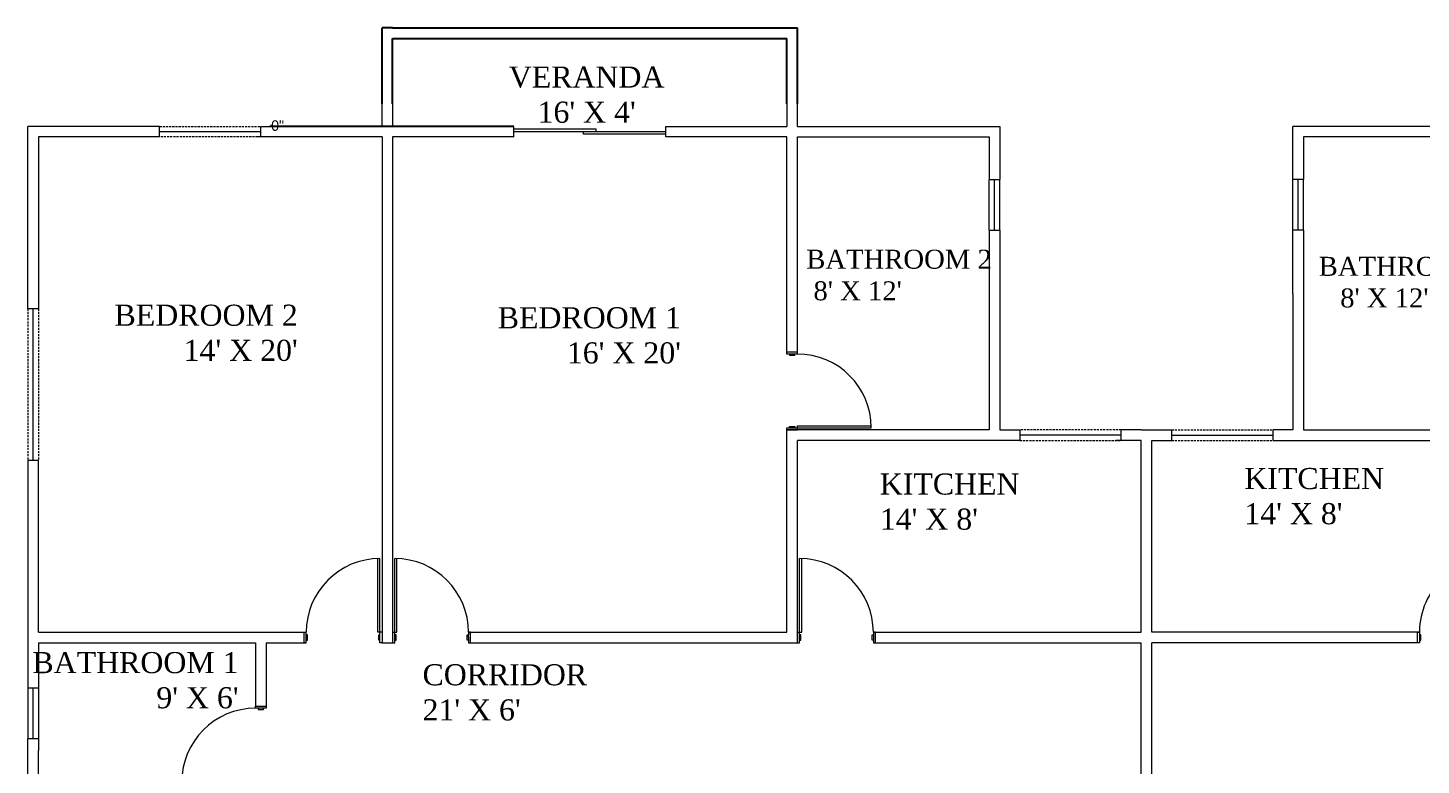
# Model space of a CAD drawing. Header units: inches. Extents: x 396 to 1457, y 125 to 901.
# Drawn here: x 396 to 1056, y 551 to 901 of the extents above; entities that cross this region are included whole.
import ezdxf

# ---------------------------------------------------------------- set-up
doc = ezdxf.new("R2010")
doc.units = ezdxf.units.IN
doc.header["$MEASUREMENT"] = 0
doc.linetypes.add('DASHED2', pattern=[0.375, 0.25, -0.125])
doc.linetypes.add('DASHEDX2', pattern=[1.5, 1, -0.5])
doc.dimstyles.new('dim4', dxfattribs={"dimtxt": 5, "dimasz": 0.18, "dimexe": 0.18, "dimexo": 0.0625, "dimgap": 0.09, "dimtad": 0, "dimtih": 1, "dimtoh": 1, "dimdec": 4, "dimzin": 0, "dimdsep": 46, "dimlunit": 4, "dimtxsty": 'Standard', "dimcen": 0.09, "dimadec": 0, "dimazin": 0, "dimtfac": 1, "dimtdec": 4, "dimtofl": 0, "dimtmove": 0, "dimatfit": 3, "dimfxl": 1, "dimtolj": 1, "dimtzin": 0, "dimarcsym": 0})

# ---------------------------------------------------------------- blocks, each defined once
blk = doc.blocks.new('*D5')
at = {"color": 0, "lineweight": -2}
for p, q in [((626.04, 853.76), (510.69, 853.76)), ((568.54, 853.76), (510.69, 853.76)), ((510.87, 853.94), (510.87, 854.12)), ((510.87, 854.12), (511.05, 854.12)), ((510.87, 853.58), (510.87, 853.4))]:
    blk.add_line(p, q, dxfattribs=at)
at = {"color": 0}
for points in [[(510.84, 853.94), (510.9, 853.94), (510.87, 853.76)], [(510.84, 853.58), (510.9, 853.58), (510.87, 853.76)]]:
    blk.add_solid(points, dxfattribs=at)
at = {"layer": 'Defpoints', "color": 0}
for p in [(510.87, 853.76), (568.6, 853.76), (626.1, 853.76)]:
    blk.add_point(p, dxfattribs=at)
at = {"color": 0, "insert": (514.06, 854.12), "char_height": 5, "attachment_point": 5}
blk.add_mtext('\\A1;0"', dxfattribs=at)

msp = doc.modelspace()

# ---------------------------------------------------------------- linework, layer by layer
for p, q in [((568.59648, 900.48493), (563.60126, 900.48016)), ((563.60126, 895.48494), (563.60126, 900.48016)), ((568.59648, 900.48493), (595.90633, 900.51105)), ((595.91111, 900.51105), (634.92902, 900.51105)), ((634.92902, 900.51105), (692.80555, 900.51105)), ((692.80555, 900.51105), (728.43113, 900.51105)), ((728.43113, 900.51105), (750.98911, 900.51105)), ((751.00147, 900.51104), (755.61361, 900.49964)), ((755.61361, 900.49964), (760.60126, 900.48732)), ((760.60126, 894.52431), (760.60126, 900.48732)), ((563.60126, 884.74697), (563.60126, 895.48494)), ((568.60126, 895.48494), (595.91111, 895.51105)), ((568.60126, 884.74697), (568.60126, 895.48494)), ((595.91111, 895.51105), (634.92902, 895.51105)), ((634.92902, 895.51105), (692.80555, 895.51105)), ((692.80555, 895.51105), (728.43113, 895.51105)), ((728.43113, 895.51105), (750.98911, 895.51105)), ((750.98911, 895.51105), (755.60126, 895.49966)), ((755.60126, 894.52431), (755.60126, 895.49966)), ((755.60126, 885.08535), (755.60126, 894.52431)), ((760.60126, 885.08535), (760.60126, 894.52431)), ((563.60126, 864.43283), (563.60126, 884.74697)), ((568.60126, 864.43283), (568.60126, 884.74697)), ((755.60126, 864.43283), (755.60126, 885.08535)), ((760.60126, 864.43283), (760.60126, 885.08535))]:
    msp.add_line(p, q)
at = {"linetype": 'Continuous', "lineweight": 13}
for p, q in [((563.60126, 853.75822), (563.60126, 865.34553)), ((568.60126, 864.43283), (568.60126, 853.75822)), ((755.60126, 864.43283), (755.60126, 853.75822)), ((760.60126, 853.75822), (760.60126, 865.34553)), ((395.60126, 767.25822), (395.60126, 853.75822)), ((395.60126, 853.75822), (395.60126, 853.75822)), ((506.10126, 853.75822), (563.60126, 853.75822)), ((568.60126, 853.75822), (626.10126, 853.75822)), ((698.10126, 853.75822), (755.60126, 853.75822)), ((760.60126, 853.75822), (856.60126, 853.75822)), ((856.60126, 853.75822), (856.60126, 848.75822)), ((1091.60126, 853.75822), (995.60126, 853.75822)), ((995.60126, 828.50822), (995.60126, 853.75822)), ((400.60126, 848.75822), (400.60126, 767.25822)), ((851.60126, 848.75822), (851.60126, 828.50822)), ((856.60126, 848.75822), (856.60126, 828.50822)), ((856.60126, 804.50822), (856.60126, 709.75822)), ((995.60126, 774.25822), (995.60126, 804.50822)), ((755.60126, 746.75822), (760.60126, 746.75822)), ((755.60126, 745.75822), (755.60126, 746.75822)), ((756.85126, 745.75822), (756.85126, 745.15822)), ((756.85126, 745.15822), (759.35126, 745.15822)), ((759.35126, 745.15822), (759.35126, 745.75822)), ((755.60126, 709.75822), (755.60126, 710.75822)), ((755.60126, 710.75822), (756.85126, 710.75822)), ((755.60126, 709.75822), (760.60126, 709.75822)), ((756.85126, 710.75822), (756.85126, 711.35822)), ((756.85126, 711.35822), (759.35126, 711.35822)), ((756.85126, 710.75822), (758.10126, 710.75822)), ((758.10126, 710.75822), (759.35126, 710.75822)), ((759.35126, 711.35822), (759.35126, 710.75822)), ((759.35126, 710.75822), (760.60126, 710.75822)), ((760.60126, 711.75822), (795.58697, 711.75822)), ((760.60126, 709.75822), (760.60126, 711.75822)), ((760.60126, 710.75822), (795.60126, 710.75822)), ((923.60126, 709.75822), (914.10126, 709.75822)), ((923.60126, 709.75822), (928.60126, 709.75822)), ((928.60126, 709.75822), (938.10126, 709.75822)), ((928.60126, 704.75822), (938.10126, 704.75822)), ((395.60126, 695.25822), (395.60126, 587.25822)), ((400.60126, 613.75822), (400.60126, 695.25822)), ((561.60126, 613.75822), (561.60126, 648.74393)), ((562.60126, 613.75822), (562.60126, 648.75822)), ((569.60126, 613.75822), (569.60126, 648.75822)), ((570.60126, 613.75822), (570.60126, 648.74393)), ((761.60126, 613.75822), (761.60126, 648.75822)), ((762.60126, 613.75822), (762.60126, 648.74393)), ((400.60126, 608.75822), (400.60126, 587.25822)), ((526.60126, 608.75822), (526.60126, 613.75822)), ((526.60126, 613.75822), (527.60126, 613.75822)), ((527.60126, 608.75822), (526.60126, 608.75822)), ((528.20126, 612.50822), (527.60126, 612.50822)), ((527.60126, 610.00822), (528.20126, 610.00822)), ((528.20126, 610.00822), (528.20126, 612.50822)), ((563.60126, 613.75822), (561.60126, 613.75822)), ((562.00126, 610.00822), (562.00126, 612.50822)), ((562.00126, 612.50822), (562.60126, 612.50822)), ((562.60126, 610.00822), (562.00126, 610.00822)), ((562.60126, 612.50822), (562.60126, 613.75822)), ((562.60126, 611.25822), (562.60126, 612.50822)), ((562.60126, 610.00822), (562.60126, 611.25822)), ((562.60126, 608.75822), (562.60126, 610.00822)), ((563.60126, 608.75822), (562.60126, 608.75822)), ((568.60126, 613.75822), (570.60126, 613.75822)), ((568.60126, 608.75822), (569.60126, 608.75822)), ((569.60126, 612.50822), (569.60126, 613.75822)), ((569.60126, 611.25822), (569.60126, 612.50822)), ((570.20126, 612.50822), (569.60126, 612.50822)), ((569.60126, 610.00822), (569.60126, 611.25822)), ((569.60126, 608.75822), (569.60126, 610.00822)), ((569.60126, 610.00822), (570.20126, 610.00822)), ((570.20126, 610.00822), (570.20126, 612.50822)), ((604.00126, 610.00822), (604.00126, 612.50822)), ((604.00126, 612.50822), (604.60126, 612.50822)), ((604.60126, 610.00822), (604.00126, 610.00822)), ((605.60126, 613.75822), (604.60126, 613.75822)), ((604.60126, 613.75822), (604.60126, 612.50822)), ((604.60126, 611.25822), (604.60126, 612.50822)), ((604.60126, 611.25822), (604.60126, 610.00822)), ((604.60126, 610.00822), (604.60126, 608.75822)), ((604.60126, 608.75822), (605.60126, 608.75822)), ((605.60126, 608.75822), (605.60126, 613.75822)), ((760.60126, 608.75822), (760.60126, 613.75822)), ((760.60126, 613.75822), (762.60126, 613.75822)), ((760.60126, 608.75822), (761.60126, 608.75822)), ((761.60126, 612.50822), (761.60126, 613.75822)), ((761.60126, 611.25822), (761.60126, 612.50822)), ((762.20126, 612.50822), (761.60126, 612.50822)), ((761.60126, 610.00822), (761.60126, 611.25822)), ((761.60126, 608.75822), (761.60126, 610.00822)), ((761.60126, 610.00822), (762.20126, 610.00822)), ((762.20126, 610.00822), (762.20126, 612.50822)), ((796.00126, 610.00822), (796.00126, 612.50822)), ((796.00126, 612.50822), (796.60126, 612.50822)), ((796.60126, 610.00822), (796.00126, 610.00822)), ((797.60126, 613.75822), (796.60126, 613.75822)), ((796.60126, 608.75822), (797.60126, 608.75822)), ((797.60126, 608.75822), (797.60126, 613.75822)), ((1054.60126, 608.75822), (1054.60126, 613.75822)), ((1054.60126, 613.75822), (1055.60126, 613.75822)), ((1055.60126, 608.75822), (1054.60126, 608.75822)), ((1056.20126, 612.50822), (1055.60126, 612.50822)), ((1055.60126, 610.00822), (1056.20126, 610.00822)), ((1056.20126, 610.00822), (1056.20126, 612.50822)), ((503.60126, 578.75822), (508.60126, 578.75822)), ((503.60126, 577.75822), (503.60126, 578.75822)), ((508.60126, 577.75822), (503.60126, 577.75822)), ((504.85126, 577.75822), (504.85126, 577.15822)), ((504.85126, 577.15822), (507.35126, 577.15822)), ((507.35126, 577.15822), (507.35126, 577.75822)), ((508.60126, 578.75822), (508.60126, 577.75822)), ((395.60126, 534.75822), (395.60126, 563.25822)), ((400.60126, 541.75822), (400.60126, 557.71593))]:
    msp.add_line(p, q, dxfattribs=at)
at = {"lineweight": 13}
for p, q in [((458.10126, 853.75822), (395.60126, 853.75822)), ((458.10126, 848.75822), (458.10126, 853.75822)), ((506.10126, 848.75822), (506.10126, 853.75822)), ((626.10126, 848.75822), (626.10126, 853.75822)), ((665.10126, 852.50822), (626.10126, 852.50822)), ((665.10126, 851.25822), (665.10126, 852.50822)), ((698.10126, 852.50822), (698.10126, 853.75822)), ((698.10126, 851.25822), (698.10126, 852.50822)), ((458.10126, 848.75822), (400.60126, 848.75822)), ((506.10126, 851.25822), (458.10126, 851.25822)), ((563.60126, 848.75822), (503.60126, 848.75822)), ((563.60126, 848.75822), (563.60126, 608.75822)), ((626.10126, 848.75822), (568.60126, 848.75822)), ((568.60126, 848.75822), (568.60126, 608.75822)), ((698.10126, 851.25822), (626.10126, 851.25822)), ((659.10126, 850.00822), (659.10126, 851.25822)), ((698.10126, 850.00822), (659.10126, 850.00822)), ((698.10126, 850.00822), (698.10126, 851.25822)), ((698.10126, 848.75822), (698.10126, 850.00822)), ((755.60126, 848.75822), (698.10126, 848.75822)), ((755.60126, 745.75822), (755.60126, 848.75822)), ((760.60126, 745.75822), (760.60126, 848.75822)), ((760.60126, 848.75822), (851.60126, 848.75822)), ((1091.60126, 848.75822), (1000.60126, 848.75822)), ((1000.60126, 848.75822), (1000.60126, 828.50822)), ((851.60126, 828.50822), (856.60126, 828.50822)), ((854.10126, 804.50822), (854.10126, 828.50822)), ((1000.60126, 828.50822), (995.60126, 828.50822)), ((998.10126, 804.50822), (998.10126, 828.50822)), ((851.60126, 804.50822), (851.60126, 709.75822)), ((851.60126, 804.50822), (856.60126, 804.50822)), ((1000.60126, 804.50822), (995.60126, 804.50822)), ((1000.60126, 804.50822), (1000.60126, 709.75822)), ((995.60126, 774.25822), (995.60126, 709.75822)), ((400.60126, 767.25822), (395.60126, 767.25822)), ((398.10126, 695.25822), (398.10126, 767.25822)), ((760.60126, 745.75822), (755.60126, 745.75822)), ((755.60126, 613.75822), (755.60126, 710.75822)), ((760.60126, 709.75822), (755.60126, 709.75822)), ((851.60126, 709.75822), (760.60126, 709.75822)), ((856.60126, 709.75822), (866.10126, 709.75822)), ((866.10126, 709.75822), (866.10126, 704.75822)), ((914.10126, 707.25822), (866.10126, 707.25822)), ((914.10126, 704.75822), (914.10126, 709.75822)), ((938.10126, 704.75822), (938.10126, 709.75822)), ((938.10126, 707.25822), (986.10126, 707.25822)), ((995.60126, 709.75822), (986.10126, 709.75822)), ((986.10126, 709.75822), (986.10126, 704.75822)), ((1000.60126, 709.75822), (1096.60126, 709.75822)), ((760.60126, 608.75822), (760.60126, 704.75822)), ((866.10126, 704.75822), (760.60126, 704.75822)), ((923.60126, 704.75822), (911.60126, 704.75822)), ((923.60126, 613.75822), (923.60126, 704.75822)), ((928.60126, 613.75822), (928.60126, 704.75822)), ((986.10126, 704.75822), (995.60126, 704.75822)), ((995.60126, 704.75822), (1091.60126, 704.75822)), ((400.60126, 695.25822), (395.60126, 695.25822)), ((400.60126, 613.75822), (527.60126, 613.75822)), ((400.60126, 608.75822), (503.60126, 608.75822)), ((503.60126, 608.75822), (503.60126, 577.75822)), ((508.60126, 608.75822), (527.60126, 608.75822)), ((508.60126, 608.75822), (508.60126, 577.75822)), ((527.60126, 608.75822), (527.60126, 613.75822)), ((563.60126, 608.75822), (568.60126, 608.75822)), ((604.60126, 613.75822), (755.60126, 613.75822)), ((604.60126, 608.75822), (761.60126, 608.75822)), ((796.60126, 613.75822), (923.60126, 613.75822)), ((796.60126, 613.75822), (796.60126, 608.75822)), ((796.60126, 608.75822), (923.60126, 608.75822)), ((923.60126, 397.75822), (923.60126, 608.75822)), ((1055.60126, 613.75822), (928.60126, 613.75822)), ((1055.60126, 608.75822), (928.60126, 608.75822)), ((928.60126, 397.75822), (928.60126, 608.75822)), ((1055.60126, 613.75822), (1055.60126, 608.75822)), ((400.60126, 587.25822), (395.60126, 587.25822)), ((398.10126, 563.25822), (398.10126, 587.25822)), ((400.60126, 563.25822), (395.60126, 563.25822)), ((400.60126, 563.25822), (400.60126, 557.71593))]:
    msp.add_line(p, q, dxfattribs=at)
at = {"linetype": 'DASHEDX2', "lineweight": 13}
for p, q in [((458.10126, 853.75822), (506.10126, 853.75822)), ((506.10126, 848.75822), (458.10126, 848.75822)), ((395.60126, 767.25822), (395.60126, 695.25822)), ((400.60126, 767.25822), (400.60126, 695.25822)), ((914.10126, 709.75822), (866.10126, 709.75822)), ((938.10126, 709.75822), (986.10126, 709.75822)), ((866.10126, 704.75822), (914.10126, 704.75822)), ((938.10126, 704.75822), (986.10126, 704.75822))]:
    msp.add_line(p, q, dxfattribs=at)
at = {"linetype": 'DASHED2', "lineweight": 13}
for p, q in [((851.60126, 804.50822), (851.60126, 828.50822)), ((856.60126, 804.50822), (856.60126, 828.50822)), ((995.60126, 804.50822), (995.60126, 828.50822)), ((1000.60126, 804.50822), (1000.60126, 828.50822)), ((395.60126, 587.25822), (395.60126, 563.25822)), ((400.60126, 587.25822), (400.60126, 563.25822))]:
    msp.add_line(p, q, dxfattribs=at)
at = {"linetype": 'Continuous', "lineweight": 13}
for centre, start, end in [((760.60126, 710.75822), 0, 90), ((562.60126, 613.75822), 90, 180), ((569.60126, 613.75822), 0, 90), ((761.60126, 613.75822), 0, 90), ((1090.60126, 613.75822), 90, 182.04671244), ((503.60126, 542.75822), 90, 180)]:
    msp.add_arc(centre, 35, start, end, dxfattribs=at)

# ---------------------------------------------------------------- texts
at = {"linetype": 'Continuous', "lineweight": 13, "char_height": 10}
for s, insert, width, attachment_point in [("{\\fTimes New Roman|b0|i0|c0|p18;\\C43;\\c3649492;VERANDA\\P16' X 4'}", (660.61677, 855.35961), 62.6694621, 8), ("{\\fTimes New Roman|b0|i0|c0|p18;\\C43;\\c3649492;CORRIDOR\\P21' X 6'}", (582.78556, 598.61433), 120.5429653, 1)]:
    msp.add_mtext(s, dxfattribs=dict(at, insert=insert, width=width, attachment_point=attachment_point))
at = {"lineweight": 13}
for s, insert, char_height, width, attachment_point in [("{\\fTimes New Roman|b0|i0|c0|p18;\\C43;\\c3649492;   BATHROOM 2\\P    8' X 12' }", (754.59238, 795.26114), 9, 96.5192253, 1), ("{\\fTimes New Roman|b0|i0|c0|p18;\\C43;\\c3649492;BATHROOM 2\\P   8' X 12'}", (1007.81286, 791.88322), 9, 96.5192253, 1), ("{\\fTimes New Roman|b0|i0|c0|p18;\\C43;\\c3649492;BEDROOM 2\\P\\pi-3,l4.846,t4.846;14' X 20'}", (523.58138, 769.19033), 10, 115.6627646, 3), ("{\\fTimes New Roman|b0|i0|c0|p18;\\C43;\\c3649492;      BEDROOM 1\\P          16' X 20'}", (705.33281, 767.98027), 10, 112.9419806, 3), ("{\\fTimes New Roman|b0|i0|c0|p18;\\C43;\\c3649492;KITCHEN\\P14' X 8'}", (799.63875, 689.10501), 10, 119.478505, 1), ("{\\fTimes New Roman|b0|i0|c0|p18;\\C43;\\c3649492;KITCHEN\\P14' X 8'}", (972.54642, 691.705), 10, 119.478505, 1), ("{\\fTimes New Roman|b0|i0|c0|p18;\\C43;\\c3649492;BATHROOM 1\\P  9' X 6'\\P      }", (495.54057, 604.38259), 10, 96.6358867, 3)]:
    msp.add_mtext(s, dxfattribs=dict(at, insert=insert, char_height=char_height, width=width, attachment_point=attachment_point))

# ---------------------------------------------------------------- dimensions: what is measured, and where the dimension line sits
dim = msp.add_linear_dim(base=(510.8704265, 853.7582184), p1=(626.1012599, 853.7582182), p2=(568.6012602, 853.7582184), angle=270, dimstyle='dim4')
dim.commit()
dim.dimension.update_dxf_attribs({"geometry": '*D5', "text_midpoint": (514.0570931, 854.1182184)})

doc.saveas('drawing.dxf')
